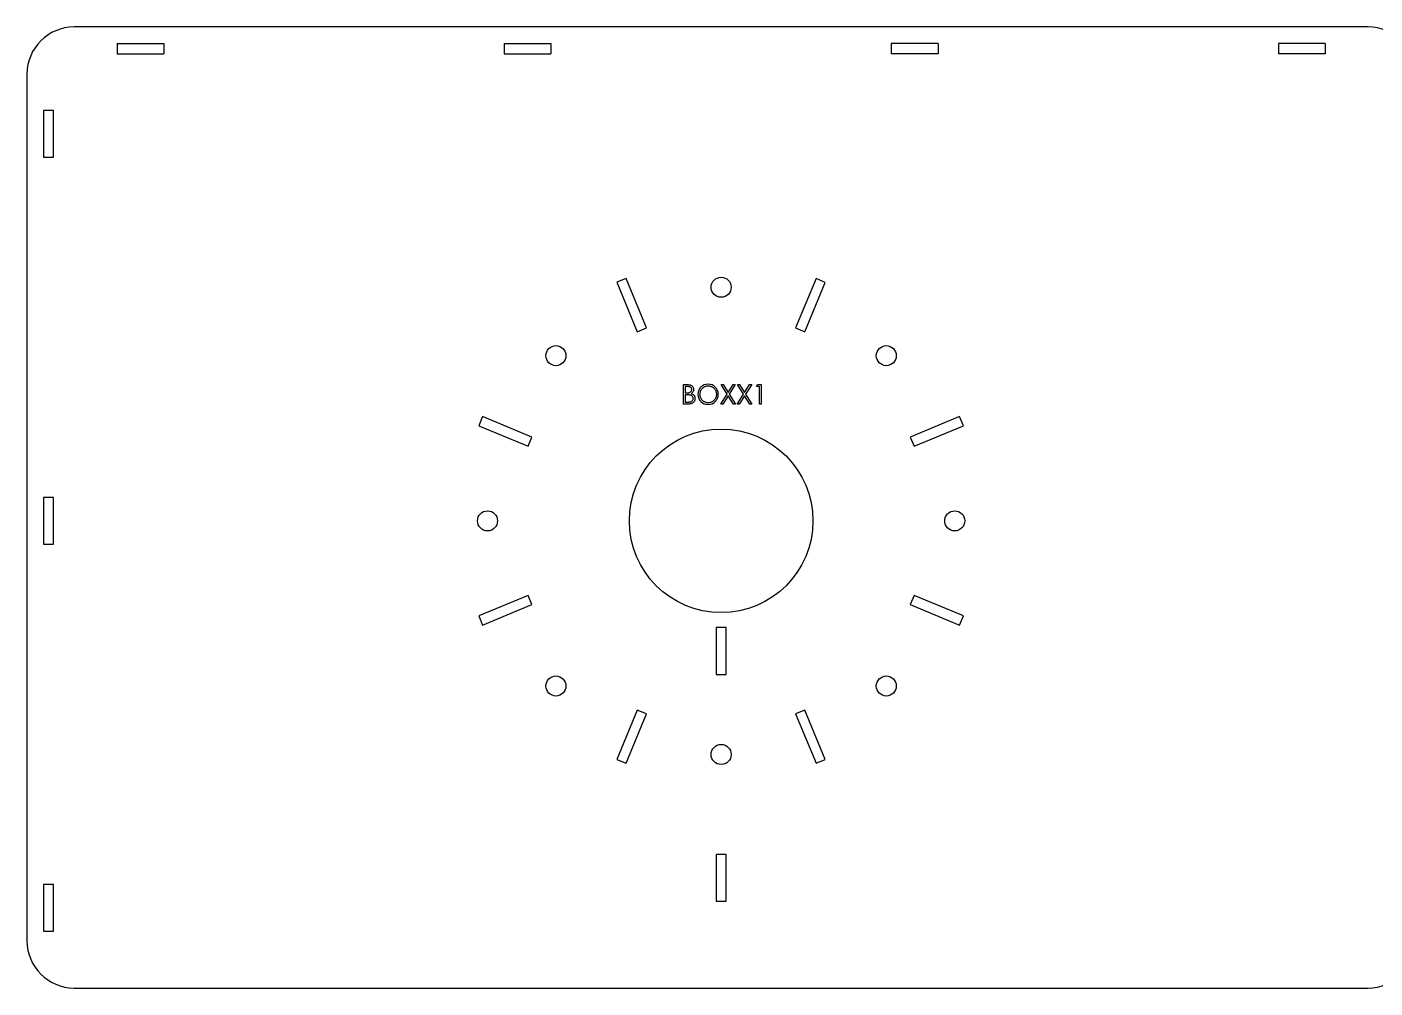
# Model space of a CAD drawing. Header units: millimetres. Extents: x 1 to 836, y 4 to 526.
# Drawn here: x 0.9 to 404.8, y 4.6 to 292.6 of the extents above; entities that cross this region are included whole.
import ezdxf

# ---------------------------------------------------------------- set-up
doc = ezdxf.new("R2010")
doc.units = ezdxf.units.MM
doc.layers.add('graveren', color=5, linetype='Continuous')
doc.layers.add('snijden', color=1, linetype='Continuous')

msp = doc.modelspace()

# ---------------------------------------------------------------- linework, layer by layer
at = {"layer": 'graveren', "linetype": 'Continuous', "flags": 128}
for points in [[(197.65, 185.44), (198.78, 185.44), (198.78, 185.44), (198.95, 185.44), (199.1, 185.43), (199.25, 185.42), (199.39, 185.4), (199.52, 185.38), (199.63, 185.35), (199.74, 185.32), (199.84, 185.28), (200.01, 185.18), (200.17, 185.07), (200.3, 184.93), (200.42, 184.77), (200.51, 184.59), (200.58, 184.4), (200.62, 184.21), (200.63, 184), (200.63, 184), (200.62, 183.81), (200.59, 183.63), (200.53, 183.45), (200.46, 183.29), (200.36, 183.13), (200.25, 182.99), (200.11, 182.87), (199.96, 182.76), (199.96, 182.76), (200.16, 182.68), (200.33, 182.6), (200.48, 182.5), (200.6, 182.4), (200.71, 182.3), (200.8, 182.18), (200.88, 182.05), (200.95, 181.91), (201.01, 181.76), (201.05, 181.6), (201.07, 181.44), (201.08, 181.28), (201.08, 181.28), (201.07, 181.11), (201.05, 180.94), (201.01, 180.79), (200.95, 180.64), (200.88, 180.49), (200.79, 180.36), (200.69, 180.23), (200.57, 180.1), (200.44, 179.99), (200.3, 179.89), (200.15, 179.81), (199.98, 179.74), (199.81, 179.69), (199.62, 179.65), (199.43, 179.63), (199.22, 179.62), (199.22, 179.62), (197.65, 179.62), (197.65, 179.62), (197.65, 185.44)], [(198.17, 184.85), (198.17, 182.98), (198.17, 182.98), (198.52, 182.98), (198.52, 182.98), (198.67, 182.98), (198.82, 182.99), (198.95, 183), (199.07, 183.01), (199.18, 183.03), (199.29, 183.05), (199.38, 183.07), (199.46, 183.09), (199.6, 183.16), (199.73, 183.24), (199.84, 183.34), (199.93, 183.45), (200.01, 183.57), (200.06, 183.71), (200.1, 183.85), (200.11, 183.99), (200.11, 183.99), (200.1, 184.09), (200.09, 184.18), (200.07, 184.27), (200.04, 184.35), (199.99, 184.42), (199.94, 184.49), (199.88, 184.56), (199.81, 184.62), (199.73, 184.67), (199.64, 184.72), (199.54, 184.76), (199.43, 184.79), (199.31, 184.81), (199.18, 184.83), (199.03, 184.84), (198.88, 184.85), (198.88, 184.85), (198.17, 184.85)], [(198.17, 182.38), (198.17, 180.22), (198.17, 180.22), (198.91, 180.22), (198.91, 180.22), (199.07, 180.22), (199.22, 180.23), (199.36, 180.24), (199.48, 180.25), (199.6, 180.27), (199.7, 180.29), (199.8, 180.31), (199.88, 180.34), (200.02, 180.41), (200.15, 180.5), (200.27, 180.6), (200.37, 180.72), (200.45, 180.85), (200.51, 180.99), (200.54, 181.13), (200.56, 181.28), (200.56, 181.28), (200.55, 181.37), (200.54, 181.46), (200.52, 181.54), (200.49, 181.63), (200.46, 181.71), (200.41, 181.78), (200.36, 181.86), (200.3, 181.93), (200.16, 182.06), (200, 182.17), (199.81, 182.25), (199.6, 182.32), (199.6, 182.32), (199.52, 182.33), (199.42, 182.35), (199.3, 182.36), (199.18, 182.37), (199.03, 182.38), (198.87, 182.38), (198.7, 182.38), (198.51, 182.38), (198.51, 182.38), (198.17, 182.38)], [(205.02, 185), (204.86, 184.99), (204.69, 184.98), (204.53, 184.95), (204.37, 184.91), (204.22, 184.87), (204.06, 184.81), (203.91, 184.74), (203.76, 184.66), (203.62, 184.58), (203.48, 184.48), (203.35, 184.38), (203.23, 184.27), (203.12, 184.16), (203.01, 184.03), (202.92, 183.9), (202.83, 183.77), (202.75, 183.62), (202.68, 183.48), (202.63, 183.33), (202.58, 183.17), (202.54, 183.01), (202.52, 182.85), (202.5, 182.68), (202.5, 182.51), (202.5, 182.51), (202.51, 182.26), (202.54, 182.02), (202.6, 181.79), (202.68, 181.56), (202.79, 181.35), (202.91, 181.15), (203.06, 180.96), (203.24, 180.78), (203.43, 180.61), (203.63, 180.47), (203.84, 180.35), (204.05, 180.25), (204.28, 180.17), (204.52, 180.12), (204.77, 180.08), (205.02, 180.07), (205.02, 180.07), (205.19, 180.08), (205.36, 180.09), (205.53, 180.12), (205.69, 180.15), (205.85, 180.2), (206.01, 180.25), (206.16, 180.32), (206.31, 180.4), (206.46, 180.48), (206.59, 180.57), (206.72, 180.67), (206.84, 180.78), (206.95, 180.89), (207.06, 181.02), (207.15, 181.15), (207.24, 181.28), (207.32, 181.43), (207.38, 181.57), (207.44, 181.72), (207.49, 181.88), (207.52, 182.04), (207.55, 182.2), (207.57, 182.37), (207.57, 182.54), (207.57, 182.54), (207.57, 182.71), (207.55, 182.87), (207.52, 183.03), (207.49, 183.19), (207.44, 183.34), (207.38, 183.49), (207.32, 183.64), (207.24, 183.78), (207.15, 183.91), (207.06, 184.04), (206.95, 184.16), (206.84, 184.28), (206.72, 184.38), (206.59, 184.48), (206.45, 184.58), (206.3, 184.66), (206.15, 184.74), (206, 184.81), (205.84, 184.87), (205.68, 184.91), (205.52, 184.95), (205.36, 184.98), (205.19, 184.99), (205.02, 185)], [(208.88, 185.44), (209.48, 185.44), (209.48, 185.44), (211, 183.06), (211, 183.06), (212.53, 185.44), (212.53, 185.44), (213.13, 185.44), (213.13, 185.44), (211.31, 182.59), (211.31, 182.59), (213.21, 179.62), (213.21, 179.62), (212.6, 179.62), (212.6, 179.62), (211, 182.12), (211, 182.12), (209.41, 179.62), (209.41, 179.62), (208.8, 179.62), (208.8, 179.62), (210.7, 182.59), (210.7, 182.59), (208.88, 185.44)], [(213.8, 185.44), (214.41, 185.44), (214.41, 185.44), (215.93, 183.06), (215.93, 183.06), (217.45, 185.44), (217.45, 185.44), (218.06, 185.44), (218.06, 185.44), (216.23, 182.59), (216.23, 182.59), (218.13, 179.62), (218.13, 179.62), (217.53, 179.62), (217.53, 179.62), (215.93, 182.12), (215.93, 182.12), (214.33, 179.62), (214.33, 179.62), (213.73, 179.62), (213.73, 179.62), (215.63, 182.59), (215.63, 182.59), (213.8, 185.44)], [(219.85, 185.44), (220.93, 185.44), (220.93, 185.44), (220.93, 179.62), (220.93, 179.62), (220.41, 179.62), (220.41, 179.62), (220.41, 184.85), (220.41, 184.85), (219.51, 184.85), (219.51, 184.85), (219.85, 185.44)]]:
    msp.add_lwpolyline(points, dxfattribs=at)
at = {"layer": 'graveren', "linetype": 'Continuous'}
msp.add_arc((205, 182.54), 3.05, 90.00000989839907, 89.99998895710112, dxfattribs=at)
at = {"layer": 'snijden', "linetype": 'Continuous', "lineweight": 25}
for p, q in [((402.76, 292.62), (15.04, 292.62)), ((27.9, 287.62), (41.9, 287.62)), ((27.9, 287.62), (27.9, 284.62)), ((41.9, 287.62), (41.9, 284.62)), ((143.9, 287.62), (157.9, 287.62)), ((143.9, 287.62), (143.9, 284.62)), ((157.9, 287.62), (157.9, 284.62)), ((259.9, 287.62), (259.9, 284.62)), ((273.9, 287.62), (259.9, 287.62)), ((273.9, 287.62), (273.9, 284.62)), ((375.9, 287.62), (375.9, 284.62)), ((389.9, 287.62), (375.9, 287.62)), ((389.9, 287.62), (389.9, 284.62)), ((27.9, 284.62), (41.9, 284.62)), ((143.9, 284.62), (157.9, 284.62)), ((273.9, 284.62), (259.9, 284.62)), ((389.9, 284.62), (375.9, 284.62)), ((0.9, 278.48), (0.9, 18.77)), ((8.9, 267.62), (5.9, 267.62)), ((5.9, 267.62), (5.9, 253.62)), ((8.9, 253.62), (8.9, 267.62)), ((5.9, 253.62), (8.9, 253.62)), ((180.44, 217.24), (177.67, 216.1)), ((177.67, 216.1), (183.79, 201.31)), ((186.57, 202.46), (180.44, 217.24)), ((237.36, 217.24), (231.23, 202.46)), ((234.01, 201.31), (240.13, 216.09)), ((240.13, 216.09), (237.36, 217.24)), ((183.79, 201.31), (186.57, 202.46)), ((231.23, 202.46), (234.01, 201.31)), ((137.43, 175.85), (136.28, 173.08)), ((152.21, 169.73), (137.43, 175.85)), ((280.37, 175.85), (265.59, 169.73)), ((281.52, 173.08), (280.37, 175.85)), ((136.28, 173.08), (151.06, 166.96)), ((151.06, 166.96), (152.21, 169.73)), ((265.59, 169.73), (266.74, 166.96)), ((266.74, 166.96), (281.52, 173.08)), ((8.9, 151.62), (5.9, 151.62)), ((5.9, 151.62), (5.9, 137.62)), ((8.9, 137.62), (8.9, 151.62)), ((5.9, 137.62), (8.9, 137.62)), ((151.06, 122.29), (136.28, 116.17)), ((152.21, 119.52), (151.06, 122.29)), ((266.74, 122.29), (265.59, 119.52)), ((281.52, 116.17), (266.74, 122.29)), ((137.43, 113.4), (152.21, 119.52)), ((265.59, 119.52), (280.37, 113.39)), ((136.28, 116.17), (137.43, 113.4)), ((280.37, 113.39), (281.52, 116.17)), ((210.4, 112.62), (207.4, 112.62)), ((207.4, 112.62), (207.4, 98.62)), ((210.4, 98.62), (210.4, 112.62)), ((207.4, 98.62), (210.4, 98.62)), ((183.79, 87.93), (177.67, 73.15)), ((180.44, 72), (186.57, 86.79)), ((186.57, 86.79), (183.79, 87.93)), ((234, 87.93), (231.23, 86.79)), ((231.23, 86.79), (237.36, 72)), ((240.13, 73.15), (234, 87.93)), ((177.67, 73.15), (180.44, 72)), ((237.36, 72), (240.13, 73.15)), ((210.4, 44.62), (207.4, 44.62)), ((207.4, 44.62), (207.4, 30.62)), ((210.4, 30.62), (210.4, 44.62)), ((8.9, 35.62), (5.9, 35.62)), ((5.9, 35.62), (5.9, 21.62)), ((8.9, 21.62), (8.9, 35.62)), ((207.4, 30.62), (210.4, 30.62)), ((5.9, 21.62), (8.9, 21.62)), ((15.04, 4.62), (402.76, 4.62))]:
    msp.add_line(p, q, dxfattribs=at)
for centre, radius in [((208.9, 214.62), 3), ((159.4, 194.12), 3), ((258.4, 194.12), 3), ((208.9, 144.62), 27.5), ((138.9, 144.62), 3), ((278.9, 144.62), 3), ((159.4, 95.13), 3), ((258.4, 95.13), 3), ((208.9, 74.62), 3)]:
    msp.add_circle(centre, radius, dxfattribs=at)
for centre, start, end in [((15.04, 278.48), 90, 180), ((402.76, 278.48), 0, 90), ((15.04, 18.77), 180, 270), ((402.76, 18.77), 270, 0)]:
    msp.add_arc(centre, 14.14, start, end, dxfattribs=at)

doc.saveas('drawing.dxf')
